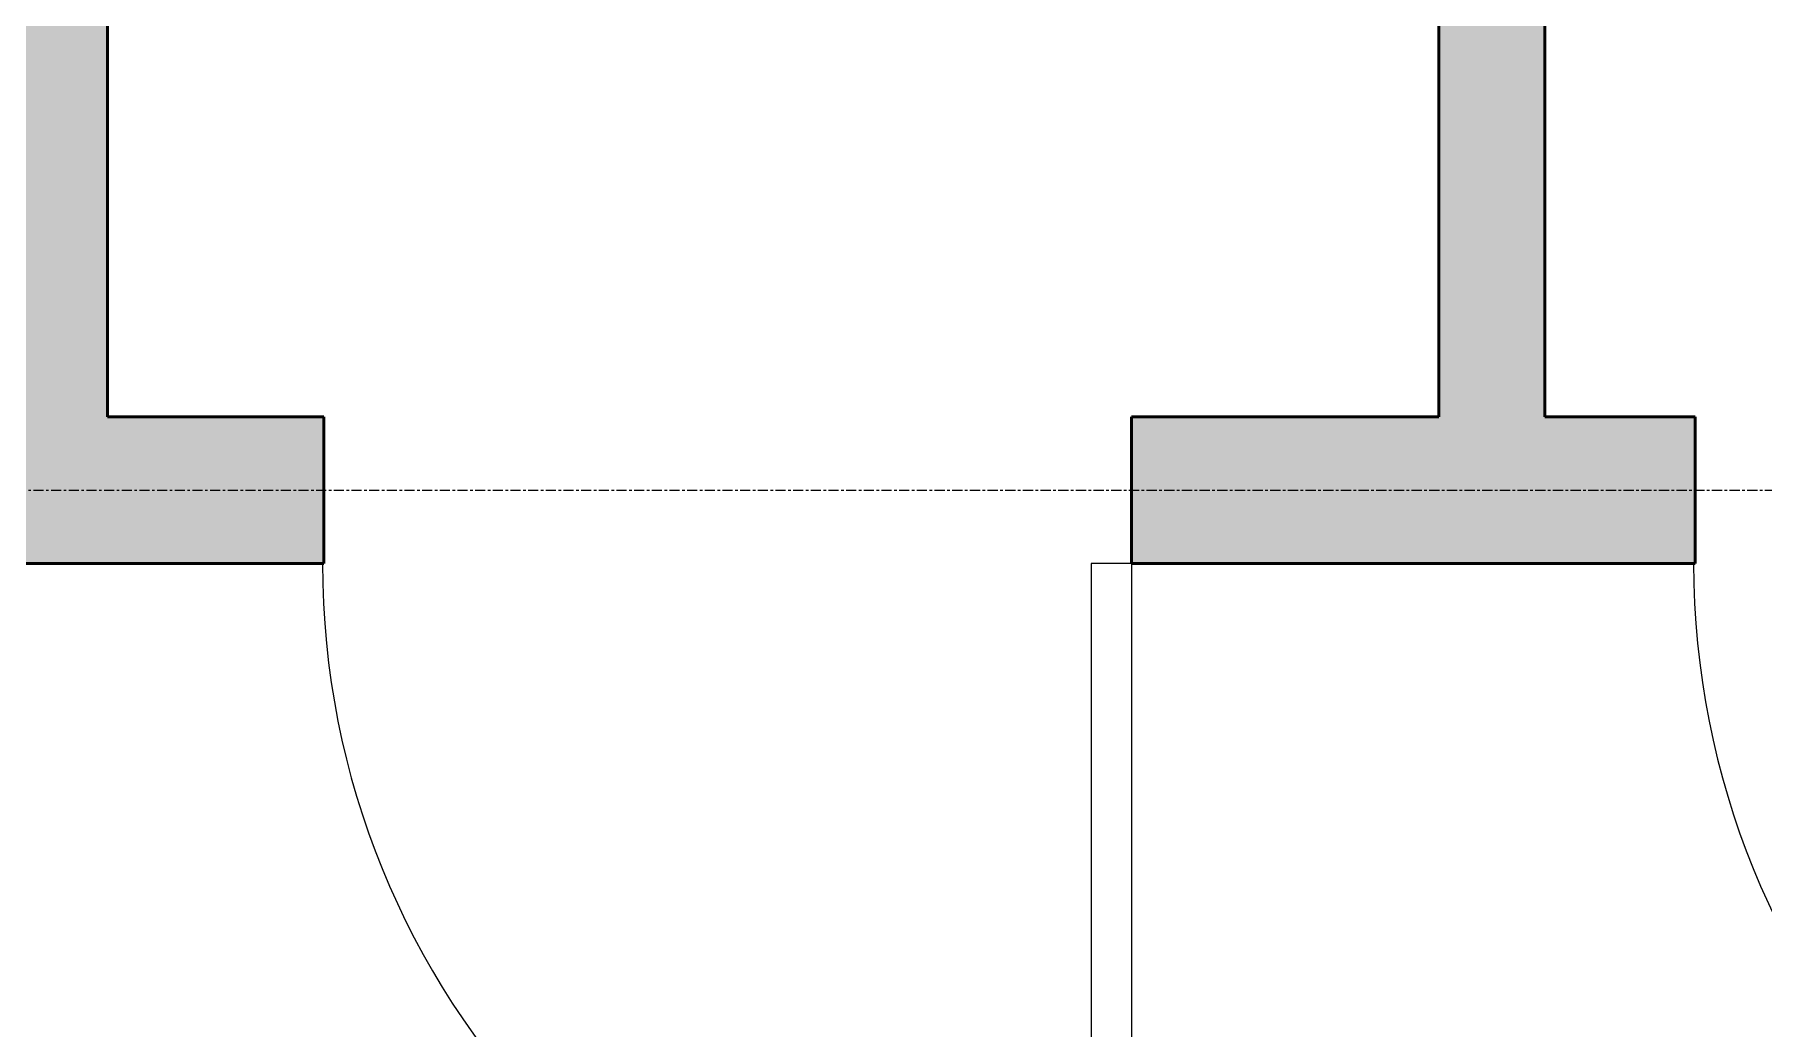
# Model space of a CAD drawing. Header units: inches. Extents: x 12491 to 15223, y 922 to 3433.
# Drawn here: x 14075.5 to 14161.2, y 2253.4 to 2302.6 of the extents above; entities that cross this region are included whole.
import ezdxf

# ---------------------------------------------------------------- set-up
doc = ezdxf.new("R2010")
doc.units = ezdxf.units.IN
doc.header["$MEASUREMENT"] = 0
doc.linetypes.add('Grid Line 1_2_', pattern=[0.875, 0.5, -0.125, 0.125, -0.125])
for name, color, linetype, lineweight in [('A-DOOR-1', 31, 'Continuous', 9), ('A-DOOR-3', 31, 'Continuous', 13), ('A-DOOR-4', 31, 'Continuous', 20), ('A-WALL-2', 113, 'Continuous', 50), ('S-GRID-1', 1, 'Grid Line 1_2_', 9)]:
    doc.layers.add(name, color=color, linetype=linetype, lineweight=lineweight)
doc.layers.add('A-WALL-PATT-3', color=135, linetype='Continuous', lineweight=13, transparency=0.4)

# ---------------------------------------------------------------- blocks, each defined once
blk = doc.blocks.new('Single-Flush1 - Existing 3_ 4_ x 7_ 0_-897477-DEMO _ NEW PLAN SUPERIMPOSED - 1ST FLOOR')
at = {"layer": 'A-DOOR-1'}
blk.add_arc((20, -3.625), 40.067, 180, 267.13878, dxfattribs=at)
at = {"layer": 'A-DOOR-4'}
for p, q in [((18, -3.625), (18, -43.642)), ((20, -3.625), (18, -3.625)), ((20, -3.625), (20, -43.642)), ((20, -43.642), (18, -43.642))]:
    blk.add_line(p, q, dxfattribs=at)

msp = doc.modelspace()

# ---------------------------------------------------------------- hatches: boundary and pattern name
at = {"layer": 'A-WALL-PATT-3'}
for points in [[(14079.149, 2276.463), (14079.149, 2418.213), (14073.712, 2418.213), (14073.712, 2276.463)], [(14145.087, 2283.713), (14150.337, 2283.713), (14150.337, 2345.025), (14145.087, 2345.025), (14145.087, 2342.767)]]:
    msp.add_hatch(color=256, dxfattribs=at).paths.add_polyline_path(points, flags=0)
h = msp.add_hatch(color=256, dxfattribs=at)
h.paths.add_polyline_path([(14079.149, 2276.463), (14089.871, 2276.463), (14089.871, 2283.713), (14079.149, 2283.713)], flags=0)
h.paths.add_polyline_path([(14129.871, 2276.463), (14157.774, 2276.463), (14157.774, 2283.713), (14129.871, 2283.713)], flags=0)
h.paths.add_polyline_path([(14204.886, 2276.463), (14249.774, 2276.463), (14249.774, 2283.713), (14197.774, 2283.713), (14197.774, 2276.463)], flags=0)

# ---------------------------------------------------------------- linework, layer by layer
at = {"layer": 'A-WALL-2'}
for p, q in [((14150.337, 2283.713), (14150.337, 2350.463)), ((14079.149, 2283.713), (14079.149, 2345.025)), ((14145.087, 2345.025), (14145.087, 2283.713)), ((14089.871, 2283.713), (14079.149, 2283.713)), ((14089.871, 2276.463), (14089.871, 2283.713)), ((14145.087, 2283.713), (14129.871, 2283.713)), ((14129.871, 2283.713), (14129.871, 2276.463)), ((14157.774, 2283.713), (14150.337, 2283.713)), ((14157.774, 2276.463), (14157.774, 2283.713)), ((14047.097, 2276.463), (14089.871, 2276.463)), ((14129.871, 2276.463), (14157.774, 2276.463))]:
    msp.add_line(p, q, dxfattribs=at)
at = {"layer": 'S-GRID-1'}
msp.add_line((13554.863, 2280.088), (14533.559, 2280.088), dxfattribs=at)

# ---------------------------------------------------------------- block references
at = {"layer": 'A-DOOR-3'}
for p in [(14109.871, 2280.088), (14177.774, 2280.088)]:
    msp.add_blockref('Single-Flush1 - Existing 3_ 4_ x 7_ 0_-897477-DEMO _ NEW PLAN SUPERIMPOSED - 1ST FLOOR', p, dxfattribs=at)

doc.saveas('drawing.dxf')
